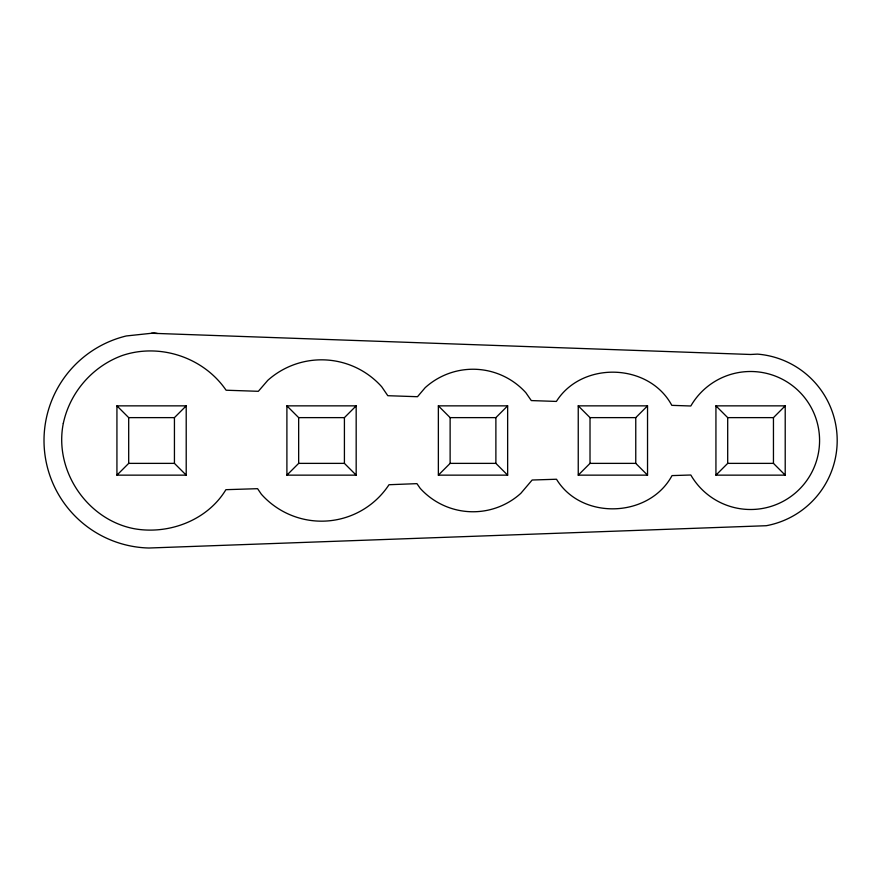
<?xml version="1.0" encoding="UTF-8"?>
<svg xmlns="http://www.w3.org/2000/svg" width="881" height="881" viewBox="0 0 881 881"><rect width="100%" height="100%" fill="white"/><g stroke="black" fill="none" stroke-linecap="round" stroke-linejoin="round"><path stroke-width="1.32" d="M116.931 475.145L128.692 463.373L174.438 463.373L186.21 475.145L116.931 475.145L116.931 405.855L186.21 405.855L186.21 475.145M174.438 463.373L174.438 417.627L186.21 405.855M286.898 475.145L298.659 463.373L298.659 417.627L286.898 405.855L356.177 405.855L356.177 475.145L286.898 475.145L286.898 405.855M298.659 417.627L344.416 417.627L356.177 405.855M438.364 475.145L450.125 463.373L450.125 417.627L438.364 405.855L507.643 405.855L507.643 475.145L438.364 475.145L438.364 405.855M450.125 417.627L495.882 417.627L507.643 405.855M578.244 475.145L590.017 463.373L590.017 417.627L578.244 405.855L647.535 405.855L647.535 475.145L578.244 475.145L578.244 405.855M647.535 475.145L635.763 463.373L635.763 417.627L647.535 405.855M715.934 475.145L727.695 463.373L727.695 417.627L715.934 405.855L785.213 405.855L785.213 475.145L715.934 475.145L715.934 405.855M727.695 417.627L773.452 417.627L785.213 405.855M116.931 405.855L128.692 417.627L174.438 417.627M590.017 417.627L635.763 417.627M298.659 463.373L344.416 463.373L356.177 475.145M450.125 463.373L495.882 463.373L507.643 475.145M590.017 463.373L635.763 463.373M727.695 463.373L773.452 463.373L785.213 475.145M151.565 333.26L750.568 354.481L757.473 354.118A86.657 86.657 0 0 1 766.261 525.715L148.922 548.015A107.548 107.548 0 0 1 126.302 335.958L154.219 332.985L157.314 333.47M773.452 417.627L773.452 463.373M495.882 417.627L495.882 463.373M344.416 417.627L344.416 463.373M128.692 417.627L128.692 463.373M63.311 423.365C53.851 470.542 87.142 519.878 134.43 528.754C169.02 534.833 207.498 520.253 225.899 489.682L257.582 488.68L261.36 494.23A80.678 80.678 0 0 0 389.006 484.726L416.944 483.647L420.171 488.316A71.262 71.262 0 0 0 520.825 493.338L532.146 480.013L556.506 479.242C581.57 520.561 649.264 517.929 672.016 475.597L690.814 475.002A69.004 69.004 0 0 0 794.926 493.36A69.004 69.004 0 0 0 794.926 387.64A69.004 69.004 0 0 0 690.814 405.998L671.807 405.348C649.077 362.895 582.022 360.758 556.385 401.428L531.298 400.58L525.836 392.684A71.262 71.262 0 0 0 425.182 387.662L417.495 396.714L387.805 395.701L381.715 386.77A80.678 80.678 0 0 0 267.813 380.317L258.342 391.307L226.087 390.217C203.676 357.4 159.924 342.764 122.283 355.506C92.527 366.32 69.874 392.397 63.311 423.365"/></g></svg>
